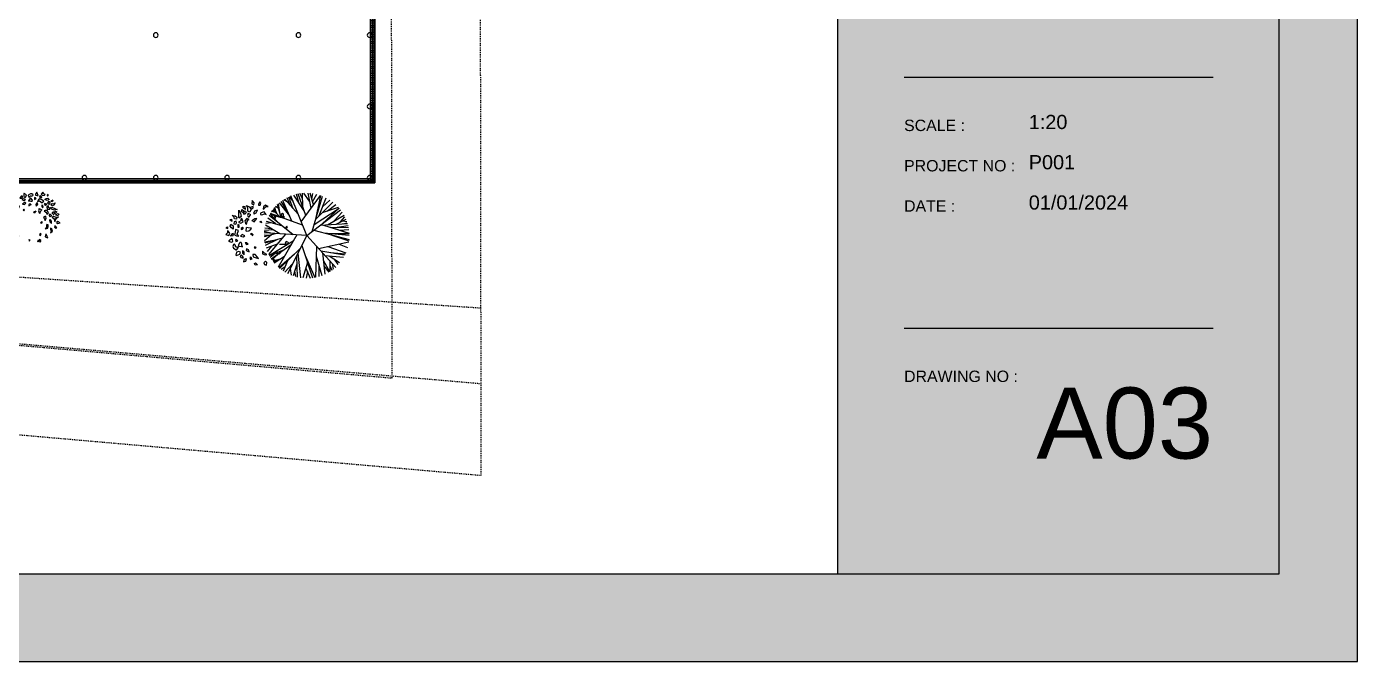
# Model space of a CAD drawing. Header units: metres. Extents: x 183920 to 185578, y 20757 to 21440.
# Drawn here: x 184468.9 to 184618.2, y 20757.1 to 20828.3 of the extents above; entities that cross this region are included whole.
import ezdxf

# ---------------------------------------------------------------- set-up
doc = ezdxf.new("R2010")
doc.units = ezdxf.units.M
for name, pattern in [('Light Grey Page Line', [0]), ('Page Lines', [0]), ('Path', [0.001111, 0.0003175, -0.00015875, 0.0003175, -0.00015875, 0, -0.00015875]), ('Path offset', [0.022225, 0.00635, -0.003175, 0.00635, -0.003175, 0, -0.003175]), ('Property boundary', [0.001111, 0.0003175, -0.00015875, 0.0003175, -0.00015875, 0, -0.00015875]), ('Style 0_1', [0]), ('Style_13', [0]), ('Style_25', [4.7625e-07, 3.175e-07, -1.5875e-07]), ('Wall Style 01', [0])]:
    doc.linetypes.add(name, pattern=pattern)
for name, color, linetype, true_color in [('0_1', 7, 'Continuous', 0x000000), ('0_2', 7, 'Continuous', 0x000000), ('COLON', 5, 'Continuous', 0x0000ff), ('Glass', 4, 'Continuous', 0x00ffff), ('Imported blocks_1', 7, 'Continuous', 0xc57dd9), ('MONOLIT', 7, 'Continuous', 0x691639), ('SENDVICH', 2, 'Continuous', 0xffff00), ('Walls', 7, 'Continuous', 0x68db4c), ('Zoning', 7, 'Continuous', 0x47d2e2)]:
    doc.layers.add(name, color=color, linetype=linetype, true_color=true_color)
doc.styles.add('Sheet Number A3', font='', dxfattribs={"height": 0.0075})
doc.styles.add('Text M A3', font='', dxfattribs={"height": 0.0015})
doc.styles.add('Text S A3', font='', dxfattribs={"height": 0.0012})
doc.styles.get('Sheet Number A3').set_extended_font_data('arial')
doc.styles.get('Text M A3').set_extended_font_data('arial')
doc.styles.get('Text S A3').set_extended_font_data('arial')

# ---------------------------------------------------------------- blocks, each defined once
blk = doc.blocks.new('ScaledText_11')
at = {"layer": 'Imported blocks_1', "insert": (-163.00908, 31.16509), "char_height": 0.0015, "width": 0.0131587, "attachment_point": 1, "style": 'Text M A3'}
blk.add_mtext('P001', dxfattribs=at)
blk = doc.blocks.new('ScaledText_21')
at = {"layer": 'Imported blocks_1', "insert": (-163.73948, 34.14306), "char_height": 0.0075, "width": 0.0309091, "attachment_point": 3, "style": 'Sheet Number A3'}
blk.add_mtext('A03', dxfattribs=at)
blk = doc.blocks.new('ScaledText_30')
at = {"layer": 'Imported blocks_1', "insert": (-162.88043, 31.17887), "char_height": 0.0012, "width": 0.0056115, "attachment_point": 1, "style": 'Text S A3'}
blk.add_mtext('DATE :', dxfattribs=at)
blk = doc.blocks.new('ScaledText_47')
at = {"layer": 'Imported blocks_1', "insert": (-162.88043, 31.21183), "char_height": 0.0012, "width": 0.0130288, "attachment_point": 1, "style": 'Text S A3'}
blk.add_mtext('DRAWING NO :', dxfattribs=at)
blk = doc.blocks.new('ScaledText_60')
at = {"layer": 'Imported blocks_1', "insert": (-163.00908, 31.1573), "char_height": 0.0015, "width": 0.0131587, "attachment_point": 1, "style": 'Text M A3'}
blk.add_mtext('1:20', dxfattribs=at)
blk = doc.blocks.new('ScaledText_64')
at = {"layer": 'Imported blocks_1', "insert": (-162.88043, 31.17108), "char_height": 0.0012, "width": 0.01295, "attachment_point": 1, "style": 'Text S A3'}
blk.add_mtext('PROJECT NO :', dxfattribs=at)
blk = doc.blocks.new('ScaledText_79')
at = {"layer": 'Imported blocks_1', "insert": (-162.88043, 31.16329), "char_height": 0.0012, "width": 0.0070212, "attachment_point": 1, "style": 'Text S A3'}
blk.add_mtext('SCALE :', dxfattribs=at)
blk = doc.blocks.new('A3  Title block minimal vertical')
at = {"layer": 'Imported blocks_1', "transparency": 33554483}
blk.add_hatch(color=256, dxfattribs=at).paths.add_polyline_path([(-0.20993, -0.1483), (-0.20053, -0.13906), (-0.20053, 0.13995), (0.15506, 0.13995), (0.15506, -0.13906), (-0.20053, -0.13906), (-0.20993, -0.1483), (0.20993, -0.1483), (0.20993, 0.1483), (-0.20993, 0.1483), (-0.20993, -0.1483)], flags=0)
at = {"layer": 'Imported blocks_1', "linetype": 'Page Lines'}
blk.add_lwpolyline([(-0.20993, -0.1483), (0.20993, -0.1483), (0.20993, 0.1483), (-0.20993, 0.1483), (-0.20993, -0.1483)], close=True, dxfattribs=at)
at = {"layer": 'Imported blocks_1', "linetype": 'Light Grey Page Line'}
blk.add_lwpolyline([(-0.20053, -0.13906), (0.20169, -0.13906), (0.20169, 0.13995), (-0.20053, 0.13995), (-0.20053, -0.13906)], close=True, dxfattribs=at)
at = {"layer": 'Imported blocks_1', "linetype": 'Page Lines'}
for points in [[(0.15506, 0.13995), (0.15506, -0.13906)], [(0.16209, -0.08661), (0.1947, -0.08661)], [(0.16209, -0.11311), (0.1947, -0.11311)]]:
    blk.add_lwpolyline(points, dxfattribs=at)
blk = doc.blocks.new('TREE08')
at = {"layer": '0_2', "linetype": 'Style 0_1'}
for points in [[(-0.434, 0.645), (-0.451, 0.609)], [(-0.391, 0.645), (-0.434, 0.645)], [(-0.388, 0.609), (-0.391, 0.645)], [(-0.348, 0.738), (-0.363, 0.73)], [(-0.363, 0.73), (-0.348, 0.644)], [(-0.281, 0.701), (-0.348, 0.738)], [(-0.286, 0.644), (-0.281, 0.701)], [(-0.167, 0.745), (-0.229, 0.694)], [(-0.229, 0.694), (-0.229, 0.687)], [(-0.229, 0.687), (-0.188, 0.629)], [(-0.188, 0.629), (-0.172, 0.658)], [(-0.172, 0.658), (-0.162, 0.687)], [(-0.126, 0.752), (-0.167, 0.745)], [(-0.162, 0.687), (-0.142, 0.687)], [(-0.142, 0.687), (-0.121, 0.68)], [(-0.08, 0.723), (-0.126, 0.752)], [(-0.121, 0.68), (-0.085, 0.701)], [(-0.085, 0.701), (-0.08, 0.723)], [(-0.031, 0.644), (-0.026, 0.594)], [(-0.001, 0.644), (-0.031, 0.644)], [(0.024, 0.813), (-0.017, 0.755)], [(-0.017, 0.755), (-0.007, 0.719)], [(-0.007, 0.719), (0.039, 0.712)], [(0.02, 0.623), (-0.001, 0.644)], [(0.029, 0.798), (0.024, 0.813)], [(0.065, 0.719), (0.029, 0.798)], [(0.039, 0.712), (0.065, 0.719)], [(0.121, 0.674), (0.131, 0.731)], [(0.131, 0.674), (0.121, 0.674)], [(0.131, 0.731), (0.172, 0.674)], [(0.142, 0.652), (0.131, 0.674)], [(0.183, 0.666), (0.142, 0.652)], [(0.198, 0.835), (0.157, 0.769)], [(0.157, 0.769), (0.198, 0.733)], [(0.172, 0.674), (0.183, 0.666)], [(0.229, 0.784), (0.198, 0.835)], [(0.198, 0.733), (0.254, 0.748)], [(0.275, 0.769), (0.229, 0.784)], [(0.254, 0.748), (0.275, 0.769)], [(0.278, 0.627), (0.319, 0.656)], [(0.319, 0.656), (0.365, 0.67)], [(0.357, 0.784), (0.331, 0.755)], [(0.331, 0.755), (0.347, 0.733)], [(0.347, 0.733), (0.362, 0.748)], [(0.362, 0.748), (0.357, 0.784)], [(0.365, 0.67), (0.406, 0.641)], [(-0.72, 0.308), (-0.711, 0.362)], [(-0.664, 0.338), (-0.72, 0.308)], [(-0.711, 0.362), (-0.668, 0.362)], [(-0.668, 0.362), (-0.664, 0.338)], [(-0.554, 0.61), (-0.554, 0.553)], [(-0.508, 0.582), (-0.554, 0.61)], [(-0.554, 0.553), (-0.508, 0.516)], [(-0.498, 0.437), (-0.549, 0.43)], [(-0.549, 0.43), (-0.549, 0.386)], [(-0.549, 0.386), (-0.498, 0.408)], [(-0.502, 0.349), (-0.548, 0.284)], [(-0.498, 0.538), (-0.508, 0.582)], [(-0.508, 0.516), (-0.498, 0.538)], [(-0.451, 0.342), (-0.502, 0.349)], [(-0.498, 0.408), (-0.498, 0.437)], [(-0.466, 0.291), (-0.451, 0.342)], [(-0.451, 0.609), (-0.46, 0.579)], [(-0.46, 0.579), (-0.417, 0.591)], [(-0.417, 0.591), (-0.387, 0.609)], [(-0.349, 0.578), (-0.4, 0.549)], [(-0.4, 0.549), (-0.339, 0.528)], [(-0.322, 0.456), (-0.364, 0.414)], [(-0.364, 0.414), (-0.309, 0.408)], [(-0.292, 0.557), (-0.349, 0.578)], [(-0.348, 0.644), (-0.312, 0.615)], [(-0.339, 0.528), (-0.318, 0.528)], [(-0.301, 0.468), (-0.322, 0.456)], [(-0.318, 0.528), (-0.292, 0.557)], [(-0.312, 0.615), (-0.286, 0.644)], [(-0.309, 0.408), (-0.271, 0.45)], [(-0.271, 0.45), (-0.301, 0.468)], [(-0.19, 0.548), (-0.2, 0.526)], [(-0.2, 0.526), (-0.159, 0.533)], [(-0.159, 0.605), (-0.19, 0.548)], [(-0.165, 0.431), (-0.175, 0.409)], [(-0.175, 0.38), (-0.124, 0.409)], [(-0.175, 0.409), (-0.175, 0.38)], [(-0.117, 0.438), (-0.165, 0.431)], [(-0.139, 0.62), (-0.159, 0.605)], [(-0.159, 0.533), (-0.129, 0.526)], [(-0.093, 0.576), (-0.139, 0.62)], [(-0.129, 0.526), (-0.088, 0.533)], [(-0.117, 0.438), (-0.124, 0.409)], [(-0.082, 0.562), (-0.093, 0.576)], [(-0.088, 0.533), (-0.082, 0.562)], [(-0.026, 0.594), (0.004, 0.615)], [(0.004, 0.615), (0.02, 0.623)], [(0.061, 0.507), (0.025, 0.449)], [(0.025, 0.449), (0.04, 0.399)], [(0.04, 0.399), (0.091, 0.449)], [(0.091, 0.449), (0.061, 0.507)], [(0.097, 0.593), (0.072, 0.542)], [(0.072, 0.542), (0.128, 0.564)], [(0.133, 0.629), (0.097, 0.593)], [(0.141, 0.336), (0.124, 0.272)], [(0.128, 0.564), (0.21, 0.513)], [(0.189, 0.6), (0.133, 0.629)], [(0.141, 0.336), (0.222, 0.308)], [(0.251, 0.571), (0.189, 0.6)], [(0.239, 0.437), (0.208, 0.444)], [(0.208, 0.444), (0.213, 0.408)], [(0.21, 0.513), (0.22, 0.535)], [(0.213, 0.408), (0.234, 0.372)], [(0.22, 0.535), (0.251, 0.571)], [(0.234, 0.372), (0.249, 0.401)], [(0.249, 0.401), (0.239, 0.437)], [(0.355, 0.605), (0.278, 0.627)], [(0.289, 0.507), (0.278, 0.471)], [(0.278, 0.471), (0.319, 0.457)], [(0.309, 0.5), (0.289, 0.507)], [(0.35, 0.486), (0.309, 0.5)], [(0.319, 0.457), (0.35, 0.486)], [(0.406, 0.641), (0.355, 0.605)], [(0.403, 0.451), (0.362, 0.408)], [(0.362, 0.408), (0.377, 0.343)], [(0.39, 0.576), (0.374, 0.525)], [(0.374, 0.525), (0.4, 0.504)], [(0.377, 0.343), (0.459, 0.35)], [(0.441, 0.554), (0.39, 0.576)], [(0.4, 0.504), (0.441, 0.497)], [(0.413, 0.394), (0.403, 0.451)], [(0.454, 0.379), (0.413, 0.394)], [(0.441, 0.497), (0.441, 0.554)], [(0.459, 0.35), (0.454, 0.379)], [(0.522, 0.632), (0.464, 0.596)], [(0.464, 0.596), (0.515, 0.589)], [(0.485, 0.48), (0.505, 0.524)], [(0.526, 0.459), (0.485, 0.48)], [(0.485, 0.408), (0.51, 0.415)], [(0.51, 0.357), (0.485, 0.408)], [(0.505, 0.524), (0.561, 0.524)], [(0.51, 0.415), (0.623, 0.379)], [(0.597, 0.343), (0.51, 0.357)], [(0.522, 0.632), (0.515, 0.589)], [(0.567, 0.488), (0.526, 0.459)], [(0.561, 0.524), (0.597, 0.553)], [(0.597, 0.553), (0.567, 0.488)], [(0.679, 0.365), (0.597, 0.343)], [(0.623, 0.379), (0.679, 0.365)], [(-0.764, 0.141), (-0.79, 0.097)], [(-0.79, 0.097), (-0.733, 0.076)], [(-0.718, 0.141), (-0.764, 0.141)], [(-0.733, 0.076), (-0.692, 0.097)], [(-0.692, 0.097), (-0.718, 0.141)], [(-0.548, 0.284), (-0.579, 0.241)], [(-0.579, 0.241), (-0.538, 0.255)], [(-0.545, 0.019), (-0.498, 0.061)], [(-0.541, 0.055), (-0.545, 0.019)], [(-0.498, 0.11), (-0.541, 0.055)], [(-0.538, 0.255), (-0.466, 0.291)], [(-0.438, 0.092), (-0.498, 0.11)], [(-0.498, 0.061), (-0.438, 0.092)], [(-0.306, 0.266), (-0.323, 0.236)], [(-0.323, 0.236), (-0.306, 0.218)], [(-0.285, 0.242), (-0.306, 0.266)], [(-0.306, 0.218), (-0.285, 0.242)], [(0.05, 0.252), (-0.012, 0.213)], [(-0.012, 0.213), (0.019, 0.2)], [(0.024, 0.199), (0.05, 0.235)], [(0.05, 0.252), (0.05, 0.235)], [(0.124, 0.272), (0.15, 0.214)], [(0.15, 0.214), (0.175, 0.192)], [(0.175, 0.192), (0.201, 0.272)], [(0.201, 0.272), (0.222, 0.308)], [(0.324, 0.302), (0.293, 0.287)], [(0.293, 0.287), (0.354, 0.251)], [(0.349, 0.131), (0.299, 0.084)], [(0.299, 0.084), (0.33, 0.048)], [(0.385, 0.302), (0.324, 0.302)], [(0.33, 0.048), (0.36, 0.004)], [(0.349, 0.131), (0.37, 0.055)], [(0.354, 0.251), (0.385, 0.215)], [(0.36, 0.004), (0.37, 0.055)], [(0.426, 0.237), (0.385, 0.302)], [(0.385, 0.215), (0.39, 0.186)], [(0.39, 0.186), (0.426, 0.237)], [(0.495, 0.198), (0.454, 0.191)], [(0.454, 0.191), (0.454, 0.169)], [(0.454, 0.169), (0.474, 0.141)], [(0.474, 0.141), (0.495, 0.126)], [(0.5, 0.049), (0.486, 0.029)], [(0.486, 0.029), (0.496, -0.023)], [(0.54, 0.166), (0.495, 0.198)], [(0.54, 0.166), (0.495, 0.126)], [(0.547, 0.003), (0.5, 0.049)], [(0.54, 0.24), (0.551, 0.285)], [(0.582, 0.206), (0.54, 0.24)], [(0.551, -0.069), (0.547, 0.003)], [(0.613, 0.249), (0.551, 0.285)], [(0.556, 0.119), (0.592, 0.162)], [(0.613, 0.068), (0.556, 0.119)], [(0.577, 0.271), (0.628, 0.314)], [(0.582, 0.206), (0.597, 0.213)], [(0.592, 0.162), (0.664, 0.141)], [(0.597, 0.213), (0.613, 0.249)], [(0.611, 0.25), (0.633, 0.256)], [(0.684, 0.097), (0.613, 0.068)], [(0.613, 0.068), (0.633, 0.018)], [(0.628, 0.314), (0.669, 0.292)], [(0.669, 0.292), (0.633, 0.256)], [(0.633, 0.018), (0.659, 0.003)], [(0.644, 0.206), (0.705, 0.249)], [(0.644, 0.206), (0.72, 0.191)], [(0.659, 0.003), (0.664, 0.054)], [(0.664, 0.141), (0.735, 0.155)], [(0.675, 0.093), (0.664, 0.054)], [(0.735, 0.155), (0.684, 0.097)], [(0.736, 0.019), (0.699, -0.021)], [(0.705, 0.249), (0.741, 0.235)], [(0.741, 0.235), (0.72, 0.191)], [(0.806, -0.014), (0.736, 0.019)], [(-0.754, -0.091), (-0.774, -0.149)], [(-0.774, -0.149), (-0.708, -0.098)], [(-0.708, -0.098), (-0.754, -0.091)], [(-0.58, -0.206), (-0.616, -0.279)], [(-0.616, -0.279), (-0.585, -0.322)], [(-0.59, -0.3), (-0.564, -0.257)], [(-0.585, -0.322), (-0.59, -0.3)], [(-0.564, -0.257), (-0.58, -0.206)], [(0.265, -0.041), (0.229, -0.083)], [(0.229, -0.083), (0.27, -0.083)], [(0.265, -0.041), (0.27, -0.083)], [(0.418, -0.206), (0.387, -0.243)], [(0.387, -0.243), (0.459, -0.214)], [(0.423, -0.112), (0.413, -0.141)], [(0.413, -0.141), (0.418, -0.206)], [(0.454, -0.12), (0.423, -0.112)], [(0.469, -0.177), (0.454, -0.12)], [(0.459, -0.214), (0.469, -0.177)], [(0.496, -0.023), (0.551, -0.069)], [(0.536, -0.206), (0.541, -0.235)], [(0.582, -0.228), (0.536, -0.206)], [(0.541, -0.235), (0.572, -0.293)], [(0.541, -0.235), (0.572, -0.293)], [(0.556, -0.344), (0.608, -0.286)], [(0.572, -0.293), (0.556, -0.344)], [(0.608, -0.286), (0.582, -0.228)], [(0.654, -0.127), (0.648, -0.163)], [(0.648, -0.163), (0.689, -0.192)], [(0.684, -0.134), (0.654, -0.127)], [(0.725, -0.177), (0.684, -0.134)], [(0.689, -0.192), (0.725, -0.177)], [(0.699, -0.021), (0.741, -0.047)], [(0.741, -0.047), (0.806, -0.014)], [(-0.411, -0.488), (-0.447, -0.51)], [(-0.447, -0.51), (-0.426, -0.561)], [(-0.426, -0.561), (-0.406, -0.553)], [(-0.375, -0.524), (-0.411, -0.488)], [(-0.406, -0.553), (-0.375, -0.524)], [(-0.053, -0.608), (-0.063, -0.643)], [(-0.063, -0.643), (-0.029, -0.643)], [(-0.053, -0.608), (-0.033, -0.619)], [(-0.029, -0.643), (-0.033, -0.619)], [(0.243, -0.593), (0.201, -0.613)], [(0.201, -0.613), (0.201, -0.649)], [(0.24, -0.624), (0.201, -0.649)], [(0.249, -0.394), (0.238, -0.435)], [(0.238, -0.435), (0.263, -0.45)], [(0.244, -0.575), (0.239, -0.633)], [(0.239, -0.633), (0.275, -0.647)], [(0.295, -0.604), (0.244, -0.575)], [(0.278, -0.409), (0.249, -0.394)], [(0.263, -0.45), (0.278, -0.409)], [(0.275, -0.647), (0.295, -0.626)], [(0.295, -0.626), (0.295, -0.604)], [(0.423, -0.389), (0.403, -0.467)], [(0.403, -0.467), (0.428, -0.488)], [(0.423, -0.389), (0.449, -0.445)], [(0.428, -0.488), (0.49, -0.496)], [(0.49, -0.496), (0.449, -0.445)]]:
    blk.add_lwpolyline(points, dxfattribs=at)
blk = doc.blocks.new('ScaledText_107')
at = {"layer": 'Imported blocks_1', "insert": (-163.00908, 31.17289), "char_height": 0.0015, "width": 0.0131611, "attachment_point": 1, "style": 'Text M A3'}
blk.add_mtext('01/01/2024', dxfattribs=at)
blk = doc.blocks.new('TREE17')
at = {"layer": '0_2', "linetype": 'Style 0_1'}
for points in [[(-0.037, 0.377), (-0.196, 0.62)], [(-0.12, 0.505), (-0.156, 0.631)], [(-0.013, 0.31), (-0.129, 0.637)], [(-0.062, 0.565), (-0.107, 0.641)], [(-0.084, 0.211), (0.209, 0.615)], [(-0.058, 0.436), (-0.065, 0.647)], [(0.044, 0.528), (-0.045, 0.648)], [(0.066, 0.418), (0.02, 0.65)], [(0.104, 0.471), (0.052, 0.648)], [(0.079, 0.556), (0.095, 0.643)], [(0.091, 0.516), (0.155, 0.631)], [(0.139, 0.253), (0.215, 0.613)], [(-0.451, 0.327), (-0.49, 0.427)], [(-0.418, 0.41), (-0.474, 0.445)], [(-0.388, 0.279), (-0.444, 0.475)], [(-0.409, 0.353), (-0.43, 0.487)], [(-0.26, 0.3), (-0.415, 0.5)], [(-0.282, 0.352), (-0.389, 0.521)], [(-0.225, 0.22), (-0.363, 0.539)], [(-0.299, 0.517), (-0.347, 0.549)], [(-0.132, 0.329), (-0.335, 0.557)], [(-0.245, 0.456), (-0.298, 0.578)], [(-0.205, 0.411), (-0.273, 0.59)], [(-0.209, 0.524), (-0.264, 0.594)], [(0, 0), (-0.244, 0.609)], [(0.085, 0.065), (0.241, 0.603)], [(0.115, 0.168), (0.494, 0.422)], [(0.139, 0.253), (0.4, 0.512)], [(0.192, 0.306), (0.295, 0.579)], [(0.241, 0.354), (0.485, 0.433)], [(0.241, 0.185), (0.497, 0.419)], [(0.242, 0.439), (0.355, 0.544)], [(0.316, 0.378), (0.443, 0.476)], [(-0.38, 0.152), (-0.613, 0.216)], [(-0.472, 0.178), (-0.592, 0.267)], [(-0.207, 0.013), (-0.572, 0.308)], [(-0.438, 0.199), (-0.56, 0.33)], [(-0.56, 0.33), (-0.388, 0.279)], [(-0.065, 0.162), (-0.554, 0.34)], [(-0.476, 0.353), (-0.534, 0.37)], [(-0.417, 0.29), (-0.516, 0.395)], [(0, 0), (0.515, 0.396)], [(0.317, 0.165), (0.57, 0.312)], [(0.419, 0.224), (0.541, 0.36)], [(0.451, 0.174), (0.6, 0.251)], [(0.51, 0.204), (0.583, 0.287)], [(0.549, 0.225), (0.613, 0.216)], [(0, 0), (-0.65, 0.041)], [(-0.481, 0.03), (-0.65, -0.02)], [(-0.578, 0.001), (-0.65, 0.009)], [(-0.525, 0.033), (-0.647, 0.061)], [(-0.514, 0.09), (-0.645, 0.077)], [(-0.537, 0.013), (-0.645, -0.081)], [(-0.541, 0.106), (-0.639, 0.116)], [(-0.409, 0.026), (-0.63, 0.161)], [(-0.542, 0.197), (-0.623, 0.186)], [(-0.326, 0.02), (-0.582, -0.289)], [(-0.152, 0.01), (-0.436, -0.482)], [(0, 0), (-0.291, -0.581)], [(0, 0), (0.447, -0.487)], [(0.107, 0.083), (0.647, -0.061)], [(0.206, 0.159), (0.623, 0.185)], [(0.254, 0.162), (0.649, 0.039)], [(0.26, 0.042), (0.65, 0.009)], [(0.362, 0.128), (0.638, 0.126)], [(0.371, 0.033), (0.648, 0.031)], [(0.384, 0.009), (0.645, -0.08)], [(0.428, 0.108), (0.648, 0.031)], [(0.466, 0.127), (0.632, 0.153)], [(0.502, 0.085), (0.643, 0.092)], [(0.56, 0.181), (0.619, 0.197)], [(-0.5, -0.073), (-0.642, -0.098)], [(-0.373, -0.037), (-0.64, -0.113)], [(-0.446, -0.058), (-0.632, -0.153)], [(-0.449, -0.129), (-0.621, -0.192)], [(-0.535, -0.161), (-0.604, -0.241)], [(-0.207, -0.085), (-0.568, -0.304)], [(-0.239, -0.141), (-0.542, -0.359)], [(-0.099, -0.199), (-0.414, -0.501)], [(-0.292, -0.137), (-0.413, -0.135)], [(-0.075, -0.149), (0.089, -0.644)], [(0.151, -0.165), (0.135, -0.636)], [(0.178, -0.194), (0.643, -0.097)], [(0.324, -0.164), (0.595, -0.262)], [(0.495, -0.128), (0.624, -0.18)], [(-0.344, -0.217), (-0.573, -0.306)], [(-0.483, -0.271), (-0.556, -0.336)], [(-0.435, -0.282), (-0.534, -0.371)], [(-0.404, -0.36), (-0.519, -0.392)], [(-0.341, -0.318), (-0.495, -0.421)], [(-0.185, -0.281), (-0.423, -0.493)], [(-0.292, -0.384), (-0.357, -0.543)], [(-0.154, -0.308), (-0.145, -0.634)], [(-0.133, -0.266), (-0.097, -0.643)], [(-0.02, -0.315), (0.125, -0.638)], [(0.146, -0.314), (0.233, -0.607)], [(0.214, -0.234), (0.579, -0.295)], [(0.24, -0.262), (0.276, -0.589)], [(0.252, -0.373), (0.349, -0.548)], [(0.277, -0.302), (0.56, -0.33)], [(0.344, -0.309), (0.502, -0.412)], [(0.352, -0.384), (0.353, -0.546)], [(0.365, -0.259), (0.588, -0.277)], [(0.419, -0.358), (0.476, -0.442)], [(-0.33, -0.476), (-0.392, -0.519)], [(-0.215, -0.43), (-0.335, -0.557)], [(-0.251, -0.502), (-0.239, -0.605)], [(-0.151, -0.436), (-0.208, -0.616)], [(-0.184, -0.543), (-0.173, -0.626)], [(0.012, -0.412), (-0.06, -0.647)], [(-0.014, -0.498), (0.055, -0.648)], [(0.01, -0.549), (-0.01, -0.65)], [(0.187, -0.451), (0.187, -0.622)], [(0.262, -0.46), (0.336, -0.557)], [(0.352, -0.458), (0.383, -0.525)], [(0.39, -0.425), (0.403, -0.51)]]:
    blk.add_lwpolyline(points, dxfattribs=at)

msp = doc.modelspace()

# ---------------------------------------------------------------- hatches: boundary and pattern name
at = {"layer": 'Walls', "transparency": 33554483}
for points in [[(184507.62, 20996.8), (184507.63, 20917.79), (184507.63, 20917.49), (184507.63, 20909.51), (184507.63, 20909.21), (184507.65, 20811.08), (184507.94, 20811.08), (184507.94, 20810.78), (184507.95, 20810.78), (184507.93, 20909.21), (184507.93, 20917.79), (184507.92, 20996.74), (184507.62, 20996.8)], [(184434.99, 20810.79), (184434.99, 20811.09), (184435.29, 20811.09), (184458.93, 20811.08), (184458.93, 20810.93), (184459.23, 20810.92), (184459.23, 20811.08), (184507.65, 20811.08), (184507.94, 20811.08), (184507.94, 20810.78), (184507.94, 20810.78), (184434.99, 20810.79)]]:
    msp.add_hatch(color=256, dxfattribs=at).paths.add_polyline_path(points, flags=0)

# ---------------------------------------------------------------- linework, layer by layer
at = {"layer": 'COLON', "linetype": 'Style_13'}
for points in [[(184483.1, 20827.36, 1), (184483.63, 20827.36, 1), (184483.1, 20827.36)], [(184499.1, 20827.36, 1), (184499.63, 20827.36, 1), (184499.1, 20827.36)], [(184507.1, 20827.36, 1), (184507.63, 20827.36, 1), (184507.1, 20827.36)], [(184507.1, 20819.36, 1), (184507.63, 20819.36, 1), (184507.1, 20819.36)], [(184475.1, 20811.36, 1), (184475.63, 20811.36, 1), (184475.1, 20811.36)], [(184483.1, 20811.36, 1), (184483.63, 20811.36, 1), (184483.1, 20811.36)], [(184491.1, 20811.36, 1), (184491.63, 20811.36, 1), (184491.1, 20811.36)], [(184499.1, 20811.36, 1), (184499.63, 20811.36, 1), (184499.1, 20811.36)], [(184507.1, 20811.36, 1), (184507.63, 20811.36, 1), (184507.1, 20811.36)]]:
    msp.add_lwpolyline(points, format="xyb", close=True, dxfattribs=at)
at = {"layer": 'Glass', "linetype": 'Style_13'}
for points in [[(184507.68, 20819.71), (184507.68, 20829.26)], [(184507.74, 20819.71), (184507.74, 20829.26)]]:
    msp.add_lwpolyline(points, dxfattribs=at)
at = {"layer": 'MONOLIT', "linetype": 'Style_25'}
for points in [[(184507.52, 20810.78), (184507.52, 20907.78)], [(184507.92, 20810.78), (184507.92, 20907.78)]]:
    msp.add_lwpolyline(points, dxfattribs=at)
at = {"layer": 'MONOLIT', "linetype": 'Style_13'}
for points in [[(184507.47, 20811.26), (184507.47, 20829.26)], [(184507.95, 20810.78), (184507.95, 20829.26)], [(184419.27, 20811.26), (184507.47, 20811.26)], [(184418.79, 20810.78), (184507.95, 20810.78)]]:
    msp.add_lwpolyline(points, dxfattribs=at)
at = {"layer": 'SENDVICH', "linetype": 'Style_13'}
for points in [[(184507.68, 20819.71), (184507.8, 20819.71)], [(184507.68, 20810.93), (184507.68, 20819.71)], [(184507.8, 20810.93), (184507.8, 20819.71)], [(184418.93, 20810.93), (184507.8, 20810.93)], [(184419.05, 20811.05), (184507.68, 20811.05)]]:
    msp.add_lwpolyline(points, dxfattribs=at)
at = {"layer": 'Walls', "linetype": 'Wall Style 01'}
for points in [[(184507.63, 20909.21), (184507.65, 20811.08)], [(184507.93, 20909.21), (184507.95, 20810.78), (184507.94, 20810.78)], [(184434.99, 20811.09), (184434.99, 20810.79), (184507.94, 20810.78), (184507.94, 20810.78)], [(184459.23, 20811.08), (184507.65, 20811.08)]]:
    msp.add_lwpolyline(points, dxfattribs=at)
at = {"layer": 'Zoning', "linetype": 'Property boundary'}
msp.add_lwpolyline([(184519.88, 20777.96), (184519.54, 21019.11), (184334.77, 21051.2), (184225.33, 21051.2), (184225.33, 20803.84), (184519.88, 20777.96)], close=True, dxfattribs=at)
msp.add_lwpolyline([(184519.88, 20777.96), (184519.54, 21019.11), (184334.77, 21051.2), (184225.33, 21051.2), (184225.33, 20803.84), (184519.88, 20777.96)], close=True, dxfattribs=at)
at = {"layer": 'Zoning', "linetype": 'Path offset'}
msp.add_lwpolyline([(184509.89, 20788.88), (184509.55, 21010.7), (184333.91, 21041.2), (184235.33, 21041.2), (184235.33, 20813), (184509.89, 20788.88)], close=True, dxfattribs=at)
at = {"layer": 'Zoning', "linetype": 'Path'}
for points in [[(184519.88, 20788.22), (184329.91, 20804.62)], [(184519.88, 20796.71), (184419.06, 20803.46)]]:
    msp.add_lwpolyline(points, dxfattribs=at)

# ---------------------------------------------------------------- block references
at = {"layer": '0_1'}
for p, xscale, yscale, rotation in [((184469.62, 20806.69), 3.777383418559534, 3.777383418559534, 353.8499045071052), ((184495.19, 20805.19), 4.638280871296149, 4.638280871296149, 106.4781317738571)]:
    msp.add_blockref('TREE08', p, dxfattribs=dict(at, xscale=xscale, yscale=yscale, rotation=rotation))
at = {"layer": '0_1', "xscale": 7.34828503433322, "yscale": 7.34828503433322}
msp.add_blockref('TREE17', (184500.3, 20804.86), dxfattribs=at)
at = {"layer": 'Imported blocks_1', "yscale": 1062.975773071686}
for name, p, xscale in [('ScaledText_60', (357856.01, -12301.04), 1062.975773071686), ('ScaledText_79', (357705.27, -12307.95), 1062.975773071686), ('ScaledText_11', (357856.01, -12313.84), 1062.975773071686), ('ScaledText_64', (357705.27, -12320.76), 1062.975773071686), ('ScaledText_107', (357856.01, -12326.65), 1062.975773071686), ('ScaledText_30', (357705.27, -12333.56), 1062.975773071686), ('ScaledText_47', (357705.27, -12387.71), 1062.975773071686), ('ScaledText_21', (358653.08, -15505.43), 1062.97577307287)]:
    msp.add_blockref(name, p, dxfattribs=dict(at, xscale=xscale))
at = {"layer": 'Zoning', "xscale": 1062.975773071686, "yscale": 1062.975773071686}
msp.add_blockref('A3  Title block minimal vertical', (184395.02, 20914.72), dxfattribs=at)

doc.saveas('drawing.dxf')
